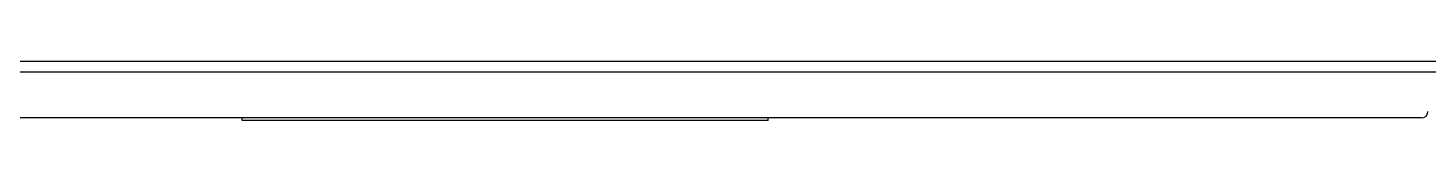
# Model space of a CAD drawing. Header units: millimetres. Extents: x -3169 to 1166, y -4146 to -91.
# Drawn here: x -1413.5 to -1307, y -2391.8 to -2387.3 of the extents above; entities that cross this region are included whole.
import ezdxf

# ---------------------------------------------------------------- set-up
doc = ezdxf.new("R2010")
doc.units = ezdxf.units.MM
doc.header["$LTSCALE"] = 23.1
doc.layers.get('0').update_dxf_attribs({"linetype": 'CONTINUOUS'})

msp = doc.modelspace()

# ---------------------------------------------------------------- linework, layer by layer
for p, q in [((-1305.28, -2387.26), (-2019.75, -2387.26)), ((-2022.42, -2388.06), (-1301.62, -2388.06)), ((-1307.52, -2391.56), (-1506.41, -2391.56)), ((-1397.22, -2391.76), (-1397.22, -2391.56)), ((-1357.22, -2391.76), (-1397.22, -2391.76)), ((-1357.22, -2391.76), (-1357.22, -2391.56))]:
    msp.add_line(p, q)
msp.add_arc((-1307.52, -2391.06), 0.5, 270, 359)

doc.saveas('drawing.dxf')
